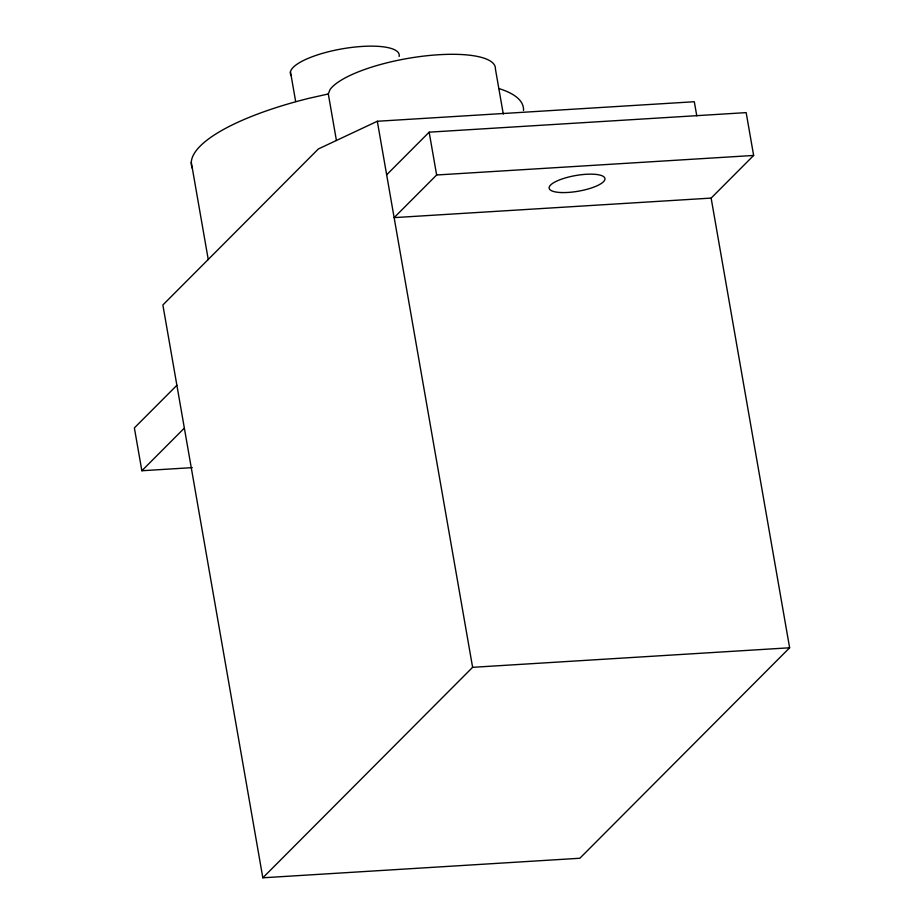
<?xml version="1.0" encoding="UTF-8"?>
<svg xmlns="http://www.w3.org/2000/svg" width="924" height="924" viewBox="0 0 924 924"><rect width="100%" height="100%" fill="white"/><g stroke="black" fill="none" stroke-linecap="round" stroke-linejoin="round"><path stroke-width="1.39" d="M336.428 140.517L328.309 93.959L329.995 89.651A84.927 23.839 -9.9 0 1 421.714 56.341A84.927 23.839 -9.9 0 1 495.403 68.896L503.291 114.033M176.877 385.285L134.373 427.916L141.857 470.743L192.284 467.636M386.659 174.798L429.163 132.167L746.165 112.624L753.638 155.451L711.134 198.094L394.132 217.625L436.636 174.994L753.638 155.451M141.857 470.743L184.35 428.112M696.777 115.812L694.317 101.732L377.315 121.263L318.387 148.937L162.867 304.978L262.832 877.8L472.614 667.324L789.627 647.782L711.134 198.094M789.627 647.782L579.845 858.257L262.832 877.8M328.309 93.959L308.535 98.406A168.445 47.274 -9.9 0 0 192.365 168.364M429.163 132.167L436.636 174.994M377.315 121.263L472.614 667.324M290.459 71.76L295.657 101.513M191.28 162.278L208.27 259.621M499.041 88.612A168.445 47.274 -9.9 0 1 523.515 110.487M291.36 75.71A55.209 15.489 -9.9 0 1 341.36 48.984A55.209 15.489 -9.9 0 1 399.11 56.468M561.48 192.55A28.309 7.946 -9.9 0 0 604.908 179.441A28.309 7.946 -9.9 0 0 564.76 178.101A28.309 7.946 -9.9 0 0 561.48 192.55"/></g></svg>
